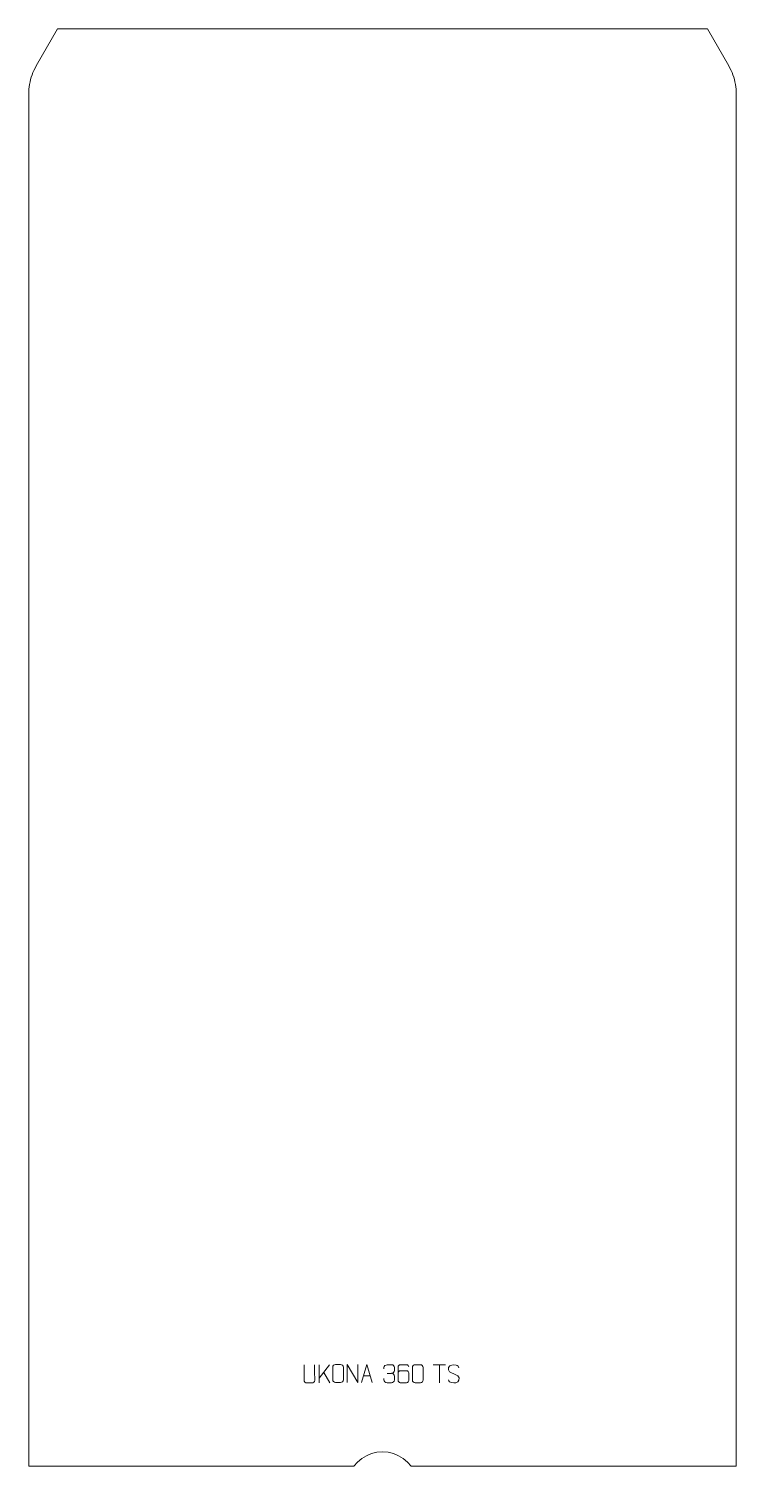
# Model space of a CAD drawing. Header units: millimetres. Extents: x -493 to 493, y -1265 to 735.
import ezdxf

# ---------------------------------------------------------------- set-up
doc = ezdxf.new("R2010")
doc.units = ezdxf.units.MM
doc.header["$MEASUREMENT"] = 0
doc.layers.add('layer 1', color=7, linetype='Continuous')

msp = doc.modelspace()

# ---------------------------------------------------------------- linework, layer by layer
at = {"layer": 'layer 1', "color": 242, "lineweight": 9}
msp.add_open_spline([(492.5002, -1264.9988), (492.5002, -1264.9988), (39.9997, -1264.9988), (39.9997, -1264.9988), (39.9997, -1264.9988), (39.9997, -1264.9988), (34.9056, -1259.1995), (34.9056, -1259.1995), (34.9056, -1259.1995), (34.9056, -1259.1995), (28.9772, -1254.2525), (28.9772, -1254.2525), (28.9772, -1254.2525), (28.9772, -1254.2525), (22.3616, -1250.2777), (22.3616, -1250.2777), (22.3616, -1250.2777), (22.3616, -1250.2777), (15.209, -1247.3675), (15.209, -1247.3675), (15.209, -1247.3675), (15.209, -1247.3675), (7.6976, -1245.5958), (7.6976, -1245.5958), (7.6976, -1245.5958), (7.6976, -1245.5958), (0, -1244.998), (0, -1244.998), (0, -1244.998), (0, -1244.998), (-7.6976, -1245.5958), (-7.6976, -1245.5958), (-7.6976, -1245.5958), (-7.6976, -1245.5958), (-15.2096, -1247.3675), (-15.2096, -1247.3675), (-15.2096, -1247.3675), (-15.2096, -1247.3675), (-22.3616, -1250.2777), (-22.3616, -1250.2777), (-22.3616, -1250.2777), (-22.3616, -1250.2777), (-28.9797, -1254.2525), (-28.9797, -1254.2525), (-28.9797, -1254.2525), (-28.9797, -1254.2525), (-34.9062, -1259.1995), (-34.9062, -1259.1995), (-34.9062, -1259.1995), (-34.9062, -1259.1995), (-39.9997, -1264.9988), (-39.9997, -1264.9988), (-39.9997, -1264.9988), (-39.9997, -1264.9988), (-492.5002, -1264.9988), (-492.5002, -1264.9988), (-492.5002, -1264.9988), (-492.5002, -1264.9988), (-492.5002, 644.0332), (-492.5002, 644.0332), (-492.5002, 644.0332), (-492.5002, 644.0332), (-492.4257, 647.4476), (-492.4257, 647.4476), (-492.4257, 647.4476), (-492.4257, 647.4476), (-492.2047, 650.8557), (-492.2047, 650.8557), (-492.2047, 650.8557), (-492.2047, 650.8557), (-491.8366, 654.2519), (-491.8366, 654.2519), (-491.8366, 654.2519), (-491.8366, 654.2519), (-491.322, 657.629), (-491.322, 657.629), (-491.322, 657.629), (-491.322, 657.629), (-490.6608, 660.9793), (-490.6608, 660.9793), (-490.6608, 660.9793), (-490.6608, 660.9793), (-489.8569, 664.2998), (-489.8569, 664.2998), (-489.8569, 664.2998), (-489.8569, 664.2998), (-488.909, 667.58), (-488.909, 667.58), (-488.909, 667.58), (-488.909, 667.58), (-487.8226, 670.8192), (-487.8226, 670.8192), (-487.8226, 670.8192), (-487.8226, 670.8192), (-486.5941, 674.0057), (-486.5941, 674.0057), (-486.5941, 674.0057), (-486.5941, 674.0057), (-485.2321, 677.1368), (-485.2321, 677.1368), (-485.2321, 677.1368), (-485.2321, 677.1368), (-483.7342, 680.2071), (-483.7342, 680.2071), (-483.7342, 680.2071), (-483.7342, 680.2071), (-482.1047, 683.2099), (-482.1047, 683.2099), (-482.1047, 683.2099), (-482.1047, 683.2099), (-452.5421, 735), (-452.5421, 735), (-452.5421, 735), (-452.5421, 735), (452.5396, 735), (452.5396, 735), (452.5396, 735), (452.5396, 735), (482.1041, 683.2099), (482.1041, 683.2099), (482.1041, 683.2099), (482.1041, 683.2099), (483.7336, 680.2071), (483.7336, 680.2071), (483.7336, 680.2071), (483.7336, 680.2071), (485.2315, 677.1368), (485.2315, 677.1368), (485.2315, 677.1368), (485.2315, 677.1368), (486.5935, 674.0057), (486.5935, 674.0057), (486.5935, 674.0057), (486.5935, 674.0057), (487.822, 670.8192), (487.822, 670.8192), (487.822, 670.8192), (487.822, 670.8192), (488.9084, 667.58), (488.9084, 667.58), (488.9084, 667.58), (488.9084, 667.58), (489.8569, 664.2998), (489.8569, 664.2998), (489.8569, 664.2998), (489.8569, 664.2998), (490.6602, 660.9793), (490.6602, 660.9793), (490.6602, 660.9793), (490.6602, 660.9793), (491.322, 657.629), (491.322, 657.629), (491.322, 657.629), (491.322, 657.629), (491.8366, 654.2519), (491.8366, 654.2519), (491.8366, 654.2519), (491.8366, 654.2519), (492.2041, 650.8557), (492.2041, 650.8557), (492.2041, 650.8557), (492.2041, 650.8557), (492.4257, 647.4476), (492.4257, 647.4476), (492.4257, 647.4476), (492.4257, 647.4476), (492.5002, 644.0332), (492.5002, 644.0332), (492.5002, 644.0332), (492.5002, 644.0332), (492.5002, -1264.9988), (492.5002, -1264.9988)], degree=3, knots=[0, 0, 0, 0, 0.022727273, 0.022727273, 0.022727273, 0.022727273, 0.045454545, 0.045454545, 0.045454545, 0.045454545, 0.068181818, 0.068181818, 0.068181818, 0.068181818, 0.090909091, 0.090909091, 0.090909091, 0.090909091, 0.113636364, 0.113636364, 0.113636364, 0.113636364, 0.136363636, 0.136363636, 0.136363636, 0.136363636, 0.159090909, 0.159090909, 0.159090909, 0.159090909, 0.181818182, 0.181818182, 0.181818182, 0.181818182, 0.204545455, 0.204545455, 0.204545455, 0.204545455, 0.227272727, 0.227272727, 0.227272727, 0.227272727, 0.25, 0.25, 0.25, 0.25, 0.272727273, 0.272727273, 0.272727273, 0.272727273, 0.295454545, 0.295454545, 0.295454545, 0.295454545, 0.318181818, 0.318181818, 0.318181818, 0.318181818, 0.340909091, 0.340909091, 0.340909091, 0.340909091, 0.363636364, 0.363636364, 0.363636364, 0.363636364, 0.386363636, 0.386363636, 0.386363636, 0.386363636, 0.409090909, 0.409090909, 0.409090909, 0.409090909, 0.431818182, 0.431818182, 0.431818182, 0.431818182, 0.454545455, 0.454545455, 0.454545455, 0.454545455, 0.477272727, 0.477272727, 0.477272727, 0.477272727, 0.5, 0.5, 0.5, 0.5, 0.522727273, 0.522727273, 0.522727273, 0.522727273, 0.545454545, 0.545454545, 0.545454545, 0.545454545, 0.568181818, 0.568181818, 0.568181818, 0.568181818, 0.590909091, 0.590909091, 0.590909091, 0.590909091, 0.613636364, 0.613636364, 0.613636364, 0.613636364, 0.636363636, 0.636363636, 0.636363636, 0.636363636, 0.659090909, 0.659090909, 0.659090909, 0.659090909, 0.681818182, 0.681818182, 0.681818182, 0.681818182, 0.704545455, 0.704545455, 0.704545455, 0.704545455, 0.727272727, 0.727272727, 0.727272727, 0.727272727, 0.75, 0.75, 0.75, 0.75, 0.772727273, 0.772727273, 0.772727273, 0.772727273, 0.795454545, 0.795454545, 0.795454545, 0.795454545, 0.818181818, 0.818181818, 0.818181818, 0.818181818, 0.840909091, 0.840909091, 0.840909091, 0.840909091, 0.863636364, 0.863636364, 0.863636364, 0.863636364, 0.886363636, 0.886363636, 0.886363636, 0.886363636, 0.909090909, 0.909090909, 0.909090909, 0.909090909, 0.931818182, 0.931818182, 0.931818182, 0.931818182, 0.954545455, 0.954545455, 0.954545455, 0.954545455, 1, 1, 1, 1], dxfattribs=at)
at = {"layer": 'layer 1', "color": 250, "lineweight": 9}
for points, knots in [([(-94.5055, -1124.088), (-94.5059, -1129.6275), (-94.4101, -1139.8293), (-94.4097, -1145.3697), (-94.4097, -1145.3697), (-94.5495, -1147.6092), (-96.2267, -1149.0354), (-98.3744, -1149.0459), (-98.3744, -1149.0459), (-100.7063, -1149.0455), (-103.0382, -1149.0455), (-105.3697, -1149.0459), (-105.3697, -1149.0459), (-107.2947, -1149.1474), (-109.2668, -1147.3309), (-109.2556, -1145.3864), (-109.2556, -1145.3864), (-109.2553, -1139.8245), (-109.1599, -1129.6491), (-109.1603, -1124.088)], [0, 0, 0, 0, 0.166666667, 0.166666667, 0.166666667, 0.166666667, 0.333333333, 0.333333333, 0.333333333, 0.333333333, 0.5, 0.5, 0.5, 0.5, 0.666666667, 0.666666667, 0.666666667, 0.666666667, 1, 1, 1, 1]), ([(-65.4064, -1123.4327), (-63.0807, -1123.4327), (-60.7546, -1123.4327), (-58.4285, -1123.4327), (-58.4285, -1123.4327), (-56.4819, -1123.3971), (-54.4905, -1124.8887), (-54.4638, -1127.3263), (-54.4638, -1127.3263), (-54.4642, -1133.0732), (-54.4642, -1138.8205), (-54.4638, -1144.5682), (-54.4638, -1144.5682), (-54.6036, -1146.8916), (-56.2808, -1148.3712), (-58.4285, -1148.382), (-58.4285, -1148.382), (-60.7604, -1148.3816), (-63.0923, -1148.3816), (-65.4238, -1148.382), (-65.4238, -1148.382), (-67.3488, -1148.4874), (-69.3209, -1146.6029), (-69.3097, -1144.5856), (-69.3097, -1144.5856), (-69.3094, -1138.8155), (-69.3094, -1133.0458), (-69.3097, -1127.2765), (-69.3097, -1127.2765), (-69.3055, -1125.1384), (-67.5588, -1123.4192), (-65.4064, -1123.4327)], [0, 0, 0, 0, 0.111111111, 0.111111111, 0.111111111, 0.111111111, 0.222222222, 0.222222222, 0.222222222, 0.222222222, 0.333333333, 0.333333333, 0.333333333, 0.333333333, 0.444444444, 0.444444444, 0.444444444, 0.444444444, 0.555555556, 0.555555556, 0.555555556, 0.555555556, 0.666666667, 0.666666667, 0.666666667, 0.666666667, 0.777777778, 0.777777778, 0.777777778, 0.777777778, 1, 1, 1, 1]), ([(-49.2142, -1148.3859), (-49.2142, -1148.3859), (-49.2142, -1123.4324), (-49.2142, -1123.4324), (-49.2142, -1123.4324), (-49.2142, -1123.4324), (-34.5594, -1148.3859), (-34.5594, -1148.3859), (-34.5594, -1148.3859), (-34.5594, -1148.3859), (-34.5594, -1123.4324), (-34.5594, -1123.4324)], [0, 0, 0, 0, 0.25, 0.25, 0.25, 0.25, 0.5, 0.5, 0.5, 0.5, 1, 1, 1, 1]), ([(-29.3573, -1148.3859), (-29.3573, -1148.3859), (-21.9863, -1123.4324), (-21.9863, -1123.4324), (-21.9863, -1123.4324), (-21.9863, -1123.4324), (-14.4164, -1148.3859), (-14.4164, -1148.3859)], [0, 0, 0, 0, 0.333333333, 0.333333333, 0.333333333, 0.333333333, 1, 1, 1, 1]), ([(1.7998, -1129.4868), (1.7998, -1129.4868), (1.7998, -1127.6296), (1.7998, -1127.6296), (1.7998, -1127.6296), (1.7855, -1125.8877), (4.45, -1123.7696), (6.5091, -1123.7923), (6.5091, -1123.7923), (8.5732, -1123.7923), (10.6372, -1123.7923), (12.7009, -1123.7923), (12.7009, -1123.7923), (14.8954, -1123.7835), (16.4937, -1125.6303), (16.5381, -1127.5424), (16.5381, -1127.5424), (16.5377, -1128.9775), (16.5377, -1130.4126), (16.5381, -1131.8481), (16.5381, -1131.8481), (16.4895, -1133.5016), (14.8869, -1135.7316), (12.6886, -1135.7216), (12.6886, -1135.7216), (14.8923, -1135.7328), (16.5003, -1137.536), (16.5543, -1139.5955), (16.5543, -1139.5955), (16.5539, -1141.3802), (16.5539, -1143.1649), (16.5543, -1144.95), (16.5543, -1144.95), (16.5644, -1147.0114), (14.5095, -1148.7745), (12.6886, -1148.7664), (12.6886, -1148.7664), (10.6233, -1148.7661), (8.5581, -1148.7661), (6.4925, -1148.7664), (6.4925, -1148.7664), (4.3239, -1148.7549), (1.7929, -1146.3547), (1.7743, -1144.8929), (1.7743, -1144.8929), (1.7743, -1144.8929), (1.7743, -1142.9843), (1.7743, -1142.9843)], [0, 0, 0, 0, 0.076923077, 0.076923077, 0.076923077, 0.076923077, 0.153846154, 0.153846154, 0.153846154, 0.153846154, 0.230769231, 0.230769231, 0.230769231, 0.230769231, 0.307692308, 0.307692308, 0.307692308, 0.307692308, 0.384615385, 0.384615385, 0.384615385, 0.384615385, 0.461538462, 0.461538462, 0.461538462, 0.461538462, 0.538461538, 0.538461538, 0.538461538, 0.538461538, 0.615384615, 0.615384615, 0.615384615, 0.615384615, 0.692307692, 0.692307692, 0.692307692, 0.692307692, 0.769230769, 0.769230769, 0.769230769, 0.769230769, 0.846153846, 0.846153846, 0.846153846, 0.846153846, 1, 1, 1, 1]), ([(36.5944, -1126.7386), (36.5703, -1125.3991), (35.2141, -1123.7459), (33.6422, -1123.7802), (33.6422, -1123.7802), (30.6574, -1123.7805), (27.6722, -1123.7805), (24.6868, -1123.7802), (24.6868, -1123.7802), (23.4677, -1123.7653), (21.7395, -1125.2029), (21.7345, -1126.7386), (21.7345, -1126.7386), (21.7348, -1133.0991), (21.7348, -1139.4599), (21.7345, -1145.8206), (21.7345, -1145.8206), (21.7392, -1146.9835), (23.4677, -1148.7546), (24.6868, -1148.779), (24.6868, -1148.779), (27.6722, -1148.7787), (30.6574, -1148.7787), (33.6422, -1148.779), (33.6422, -1148.779), (34.9203, -1148.7352), (36.59, -1147.1207), (36.5944, -1145.8206), (36.5944, -1145.8206), (36.5944, -1142.2373), (36.5944, -1138.6542), (36.5944, -1135.0715), (36.5944, -1135.0715), (36.5559, -1133.5933), (34.9732, -1132.1604), (33.6422, -1132.1624), (33.6422, -1132.1624), (30.6574, -1132.1621), (27.6722, -1132.1621), (24.6868, -1132.1624), (24.6868, -1132.1624), (23.3573, -1132.1574), (21.7143, -1133.6647), (21.756, -1135.0932)], [0, 0, 0, 0, 0.083333333, 0.083333333, 0.083333333, 0.083333333, 0.166666667, 0.166666667, 0.166666667, 0.166666667, 0.25, 0.25, 0.25, 0.25, 0.333333333, 0.333333333, 0.333333333, 0.333333333, 0.416666667, 0.416666667, 0.416666667, 0.416666667, 0.5, 0.5, 0.5, 0.5, 0.583333333, 0.583333333, 0.583333333, 0.583333333, 0.666666667, 0.666666667, 0.666666667, 0.666666667, 0.75, 0.75, 0.75, 0.75, 0.833333333, 0.833333333, 0.833333333, 0.833333333, 1, 1, 1, 1]), ([(45.5838, -1123.78), (47.9499, -1123.78), (50.3164, -1123.78), (52.6829, -1123.78), (52.6829, -1123.78), (54.6634, -1123.7444), (56.6894, -1125.2387), (56.7165, -1127.6808), (56.7165, -1127.6808), (56.7161, -1133.4382), (56.7161, -1139.196), (56.7165, -1144.9542), (56.7165, -1144.9542), (56.5744, -1147.2818), (54.868, -1148.7641), (52.6829, -1148.7749), (52.6829, -1148.7749), (50.3105, -1148.7745), (47.9381, -1148.7745), (45.5661, -1148.7749), (45.5661, -1148.7749), (43.6076, -1148.8805), (41.6012, -1146.9926), (41.6126, -1144.9716), (41.6126, -1144.9716), (41.613, -1139.191), (41.613, -1133.4107), (41.6126, -1127.6309), (41.6126, -1127.6309), (41.6169, -1125.4889), (43.394, -1123.7664), (45.5838, -1123.78)], [0, 0, 0, 0, 0.111111111, 0.111111111, 0.111111111, 0.111111111, 0.222222222, 0.222222222, 0.222222222, 0.222222222, 0.333333333, 0.333333333, 0.333333333, 0.333333333, 0.444444444, 0.444444444, 0.444444444, 0.444444444, 0.555555556, 0.555555556, 0.555555556, 0.555555556, 0.666666667, 0.666666667, 0.666666667, 0.666666667, 0.777777778, 0.777777778, 0.777777778, 0.777777778, 1, 1, 1, 1]), ([(99.1645, -1136.2793), (94.9162, -1134.8089), (90.0081, -1133.0131), (92.0132, -1127.4928), (92.0132, -1127.4928), (93.5167, -1123.3529), (98.7303, -1123.7414), (102.3339, -1124.3425), (102.3339, -1124.3425), (105.1945, -1124.8197), (106.0592, -1126.0329), (106.3698, -1128.117)], [0, 0, 0, 0, 0.25, 0.25, 0.25, 0.25, 0.5, 0.5, 0.5, 0.5, 1, 1, 1, 1]), ([(99.1645, -1136.2794), (103.1831, -1137.9261), (108.2126, -1139.8144), (106.3786, -1145.1747), (106.3786, -1145.1747), (104.9188, -1149.4411), (100.008, -1149.1844), (96.2819, -1148.6297), (96.2819, -1148.6297), (93.5319, -1148.2199), (92.311, -1147.0064), (91.933, -1144.8942)], [0, 0, 0, 0, 0.25, 0.25, 0.25, 0.25, 0.5, 0.5, 0.5, 0.5, 1, 1, 1, 1])]:
    msp.add_open_spline(points, degree=3, knots=knots, dxfattribs=at)
for points in [[(-88.0637, -1124.0248), (-88.0637, -1124.0248), (-88.0637, -1148.9784), (-88.0637, -1148.9784)], [(-73.6875, -1124.0248), (-73.6875, -1124.0248), (-88.0637, -1142.6645), (-88.0637, -1142.6645)], [(-73.3622, -1148.8826), (-73.3622, -1148.8826), (-81.8327, -1134.569), (-81.8327, -1134.569)], [(-26.6347, -1139.1365), (-26.6347, -1139.1365), (-17.139, -1139.1365), (-17.139, -1139.1365)], [(6.5095, -1135.732), (6.5095, -1135.732), (12.7059, -1135.732), (12.7059, -1135.732)], [(70.6709, -1123.826), (70.6709, -1123.826), (87.6581, -1123.826), (87.6581, -1123.826)], [(79.1647, -1148.756), (79.1647, -1148.756), (79.1647, -1123.8025), (79.1647, -1123.8025)]]:
    msp.add_open_spline(points, degree=3, dxfattribs=at)

doc.saveas('drawing.dxf')
